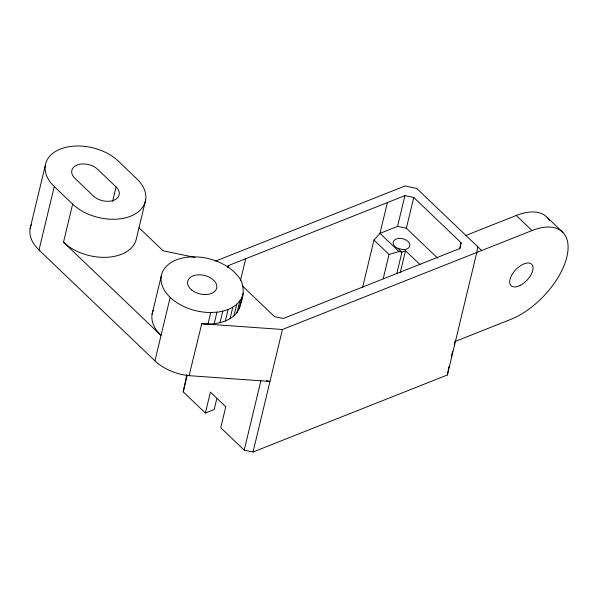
<?xml version="1.0" encoding="UTF-8"?>
<svg xmlns="http://www.w3.org/2000/svg" width="598" height="598" viewBox="0 0 598 598"><rect width="100%" height="100%" fill="white"/><g stroke="black" fill="none" stroke-linecap="round" stroke-linejoin="round"><path stroke-width="0.9" d="M31.253 224.728A41.882 26.813 13.5 0 0 39.012 250.009L154.927 360.863A41.882 26.813 13.5 0 0 189.095 375.671L201.758 323.735C216.319 325.334 236.591 321.305 240.418 304.756C243.977 295.36 245.045 284.065 237.907 276.014C232.921 269.825 226.194 265.333 218.995 262.118A41.882 26.813 13.5 0 0 161.236 276.141L152.086 314.227M216.685 399.098L214.166 409.57L205.391 413.046L183.242 391.862L186.875 374.311M227.875 267.328L228.144 265.699L404.936 195.613L413.756 197.452L461.058 242.691L460.131 248.394L283.34 318.48L274.519 316.641L242.534 286.061M205.391 413.046L210.421 392.101L225.782 406.782L220.752 427.734L244.216 450.174L253.036 452.013L447.379 374.968L448.949 366.604M477.72 246.75L476.785 252.453L447.379 374.968M30.072 228.772L45.313 165.295M39.012 250.009L54.254 186.531A41.882 26.813 13.5 0 1 60.376 149.059A41.882 26.813 13.5 0 1 118.329 161.131L136.725 178.727A41.882 26.813 13.5 0 1 130.596 216.199A41.882 26.813 13.5 0 1 72.65 204.127L54.254 186.531M153.267 310.19A41.882 26.813 13.5 0 0 161.026 335.471L63.508 242.212L72.65 204.127M112.581 201.429L116.064 186.92L97.661 169.324A14.868 9.516 13.5 0 0 77.09 165.033A14.868 9.516 13.5 0 0 74.914 178.339L93.31 195.935A14.868 9.516 13.5 0 0 113.889 200.225A14.868 9.516 13.5 0 0 116.064 186.92M145.665 199.964L136.516 238.049A41.882 26.813 13.5 0 1 107.221 257.267A41.882 26.813 13.5 0 1 63.508 242.212M154.927 360.863L170.168 297.385M183.242 391.862L187.152 375.581M207.977 324.056L210.75 312.522A41.882 26.813 13.5 0 1 161.236 276.141M214.181 323.705L216.947 312.171C227.98 310.982 240.882 305.242 243.184 293.222M227.711 267.508L228.144 265.699M220.019 322.673L222.785 311.139M225.349 320.991L228.122 309.458M230.043 318.704L232.809 307.163M240.478 280.477L245.696 258.74M233.982 315.856L236.748 304.322M237.07 312.522L239.843 300.988M239.23 308.792L242.003 297.258M244.216 450.174L260.945 380.507M253.036 452.013L282.443 329.498L532.033 230.551A59.479 30.752 -46.3 0 1 566.867 256.946A59.479 30.752 -46.3 0 1 510.699 319.422L455.452 341.323M362.53 287.743L373.974 240.052L379.992 233.355L397.543 226.395L406.363 228.234L437.676 258.187M387.384 202.573L379.992 233.355L398.993 251.526L401.931 252.139L405.511 250.719L420.2 264.764M383.198 278.743L389.036 254.449L373.974 240.052M397.543 226.395L404.936 195.613M406.363 228.234L413.756 197.452M396.728 273.802L401.931 252.139L398.021 248.536M400.279 272.501L405.511 250.719M459.541 249.03L461.058 242.691M451.281 356.864L452.559 351.557M454.263 344.47L455.108 340.935M215.497 261.117L404.988 185.993L416.746 188.445L481.667 250.517M465.894 235.44L516.268 215.474A59.479 30.752 -46.3 0 1 549.569 220.58M389.036 254.449L398.993 251.526M210.75 312.522L216.947 312.171M201.758 323.735L282.443 329.498M189.289 375.679L269.975 381.442L266.446 380.709M195.008 257.439L163.119 250.794L138.983 227.711M547.125 217.328L562.897 232.413M516.268 215.474L532.033 230.551M402.805 249.672L396.579 247.819A8.499 5.442 13.5 0 1 396.242 239.006A8.499 5.442 13.5 0 1 409.137 242.84A8.499 5.442 13.5 0 1 402.805 249.672M191.861 290.082A14.868 9.516 13.5 0 0 216.334 289.148A14.868 9.516 13.5 0 0 198.431 274.811A14.868 9.516 13.5 0 0 191.861 290.082M519.909 285.56A14.868 7.692 -46.3 0 0 532.138 264.809A14.868 7.692 -46.3 0 0 512.06 274.587A14.868 7.692 -46.3 0 0 519.909 285.56"/></g></svg>
